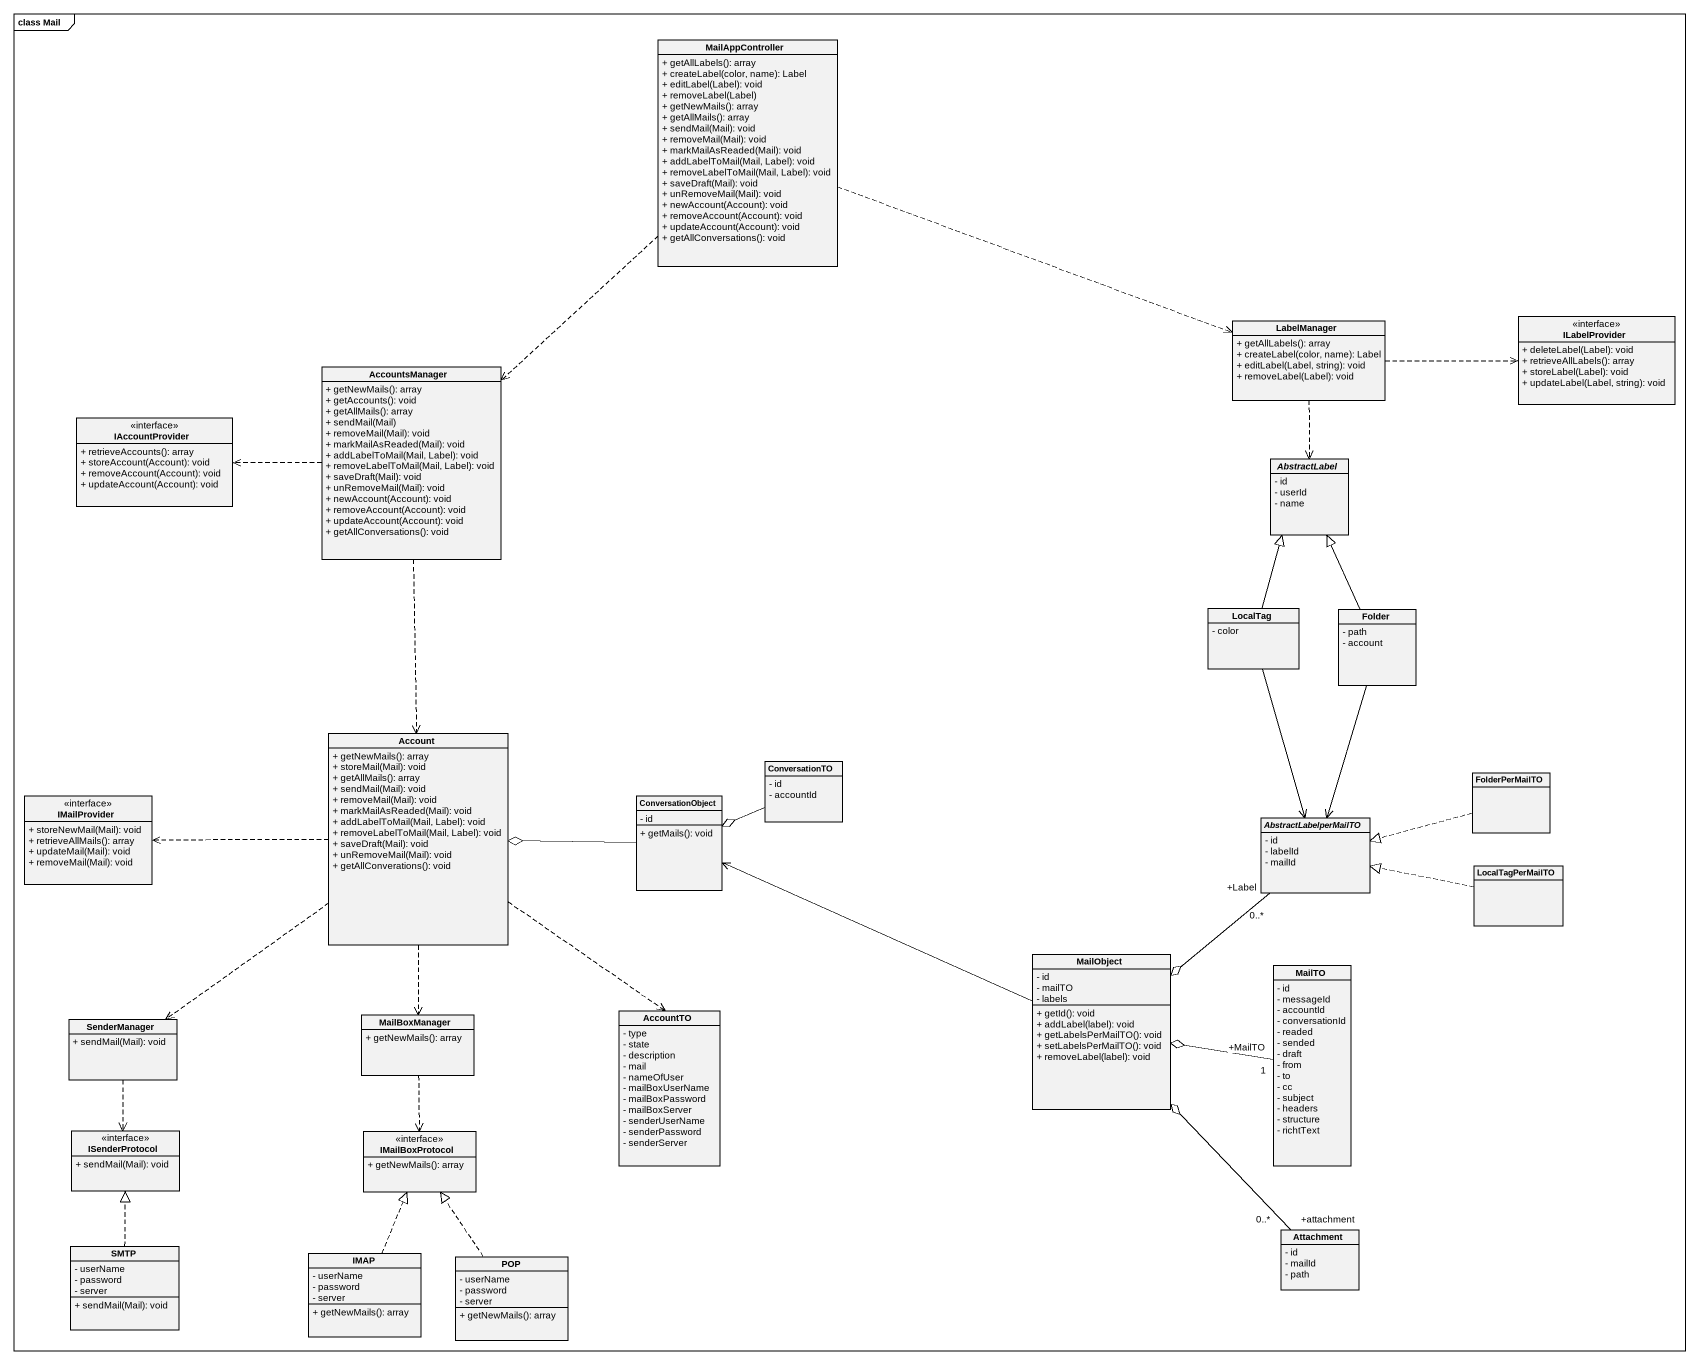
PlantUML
@startuml
mainframe class Mail
hide circle
hide empty members
skinparam classAttributeIconSize 0
class MailAppController {
  + getAllLabels(): array
  + createLabel(color, name): Label
  + editLabel(Label): void
  + removeLabel(Label)
  + getNewMails(): array
  + getAllMails(): array
  + sendMail(Mail): void
  + removeMail(Mail): void
  + markMailAsReaded(Mail): void
  + addLabelToMail(Mail, Label): void
  + removeLabelToMail(Mail, Label): void
  + saveDraft(Mail): void
  + unRemoveMail(Mail): void
  + newAccount(Account): void
  + removeAccount(Account): void
  + updateAccount(Account): void
  + getAllConversations(): void
}
class LabelManager {
  + getAllLabels(): array
  + createLabel(color, name): Label
  + editLabel(Label, string): void
  + removeLabel(Label): void
}
class ILabelProvider <<interface>> {
  + deleteLabel(Label): void
  + retrieveAllLabels(): array
  + storeLabel(Label): void
  + updateLabel(Label, string): void
}
class AccountsManager {
  + getNewMails(): array
  + getAccounts(): void
  + getAllMails(): array
  + sendMail(Mail)
  + removeMail(Mail): void
  + markMailAsReaded(Mail): void
  + addLabelToMail(Mail, Label): void
  + removeLabelToMail(Mail, Label): void
  + saveDraft(Mail): void
  + unRemoveMail(Mail): void
  + newAccount(Account): void
  + removeAccount(Account): void
  + updateAccount(Account): void
  + getAllConversations(): void
}
class IAccountProvider <<interface>> {
  + retrieveAccounts(): array
  + storeAccount(Account): void
  + removeAccount(Account): void
  + updateAccount(Account): void
}
abstract class AbstractLabel {
  - id
  - userId
  - name
}
class LocalTag {
  - color
}
class "Folder" as Folder_ {
  - path
  - account
}
class Account {
  + getNewMails(): array
  + storeMail(Mail): void
  + getAllMails(): array
  + sendMail(Mail): void
  + removeMail(Mail): void
  + markMailAsReaded(Mail): void
  + addLabelToMail(Mail, Label): void
  + removeLabelToMail(Mail, Label): void
  + saveDraft(Mail): void
  + unRemoveMail(Mail): void
  + getAllConverations(): void
}
class IMailProvider <<interface>> {
  + storeNewMail(Mail): void
  + retrieveAllMails(): array
  + updateMail(Mail): void
  + removeMail(Mail): void
}
class ConversationObject {
  - id
  + getMails(): void
}
class ConversationTO {
  - id
  - accountId
}
class FolderPerMailTO
abstract class AbstractLabelperMailTO {
  - id
  - labelId
  - mailId
}
class LocalTagPerMailTO
class MailObject {
  - id
  - mailTO
  - labels
  + getId(): void
  + addLabel(label): void
  + getLabelsPerMailTO(): void
  + setLabelsPerMailTO(): void
  + removeLabel(label): void
}
class MailTO {
  - id
  - messageId
  - accountId
  - conversationId
  - readed
  - sended
  - draft
  - from
  - to
  - cc
  - subject
  - headers
  - structure
  - richtText
}
class SenderManager {
  + sendMail(Mail): void
}
class MailBoxManager {
  + getNewMails(): array
}
class AccountTO {
  - type
  - state
  - description
  - mail
  - nameOfUser
  - mailBoxUserName
  - mailBoxPassword
  - mailBoxServer
  - senderUserName
  - senderPassword
  - senderServer
}
class ISenderProtocol <<interface>> {
  + sendMail(Mail): void
}
class IMailBoxProtocol <<interface>> {
  + getNewMails(): array
}
class SMTP {
  - userName
  - password
  - server
  + sendMail(Mail): void
}
class IMAP {
  - userName
  - password
  - server
  + getNewMails(): array
}
class POP {
  - userName
  - password
  - server
  + getNewMails(): array
}
class Attachment {
  - id
  - mailId
  - path
}
MailAppController .right.> LabelManager
MailAppController ..> AccountsManager
LabelManager .right.> ILabelProvider
LabelManager ..> AbstractLabel
AccountsManager .left.> IAccountProvider
AccountsManager ..> Account
LocalTag -up-|> AbstractLabel
LocalTag --> AbstractLabelperMailTO
Folder_ -up-|> AbstractLabel
Folder_ --> AbstractLabelperMailTO
Account .left.> IMailProvider
Account ..> SenderManager
Account ..> MailBoxManager
Account ..> AccountTO
ConversationObject -left-o Account
ConversationTO -left-o ConversationObject
FolderPerMailTO .left.|> AbstractLabelperMailTO
AbstractLabelperMailTO "+Label\n0..*" --o MailObject
LocalTagPerMailTO .left.|> AbstractLabelperMailTO
MailObject -left-> ConversationObject
MailTO "+MailTO\n1" -left-o MailObject
SenderManager ..> ISenderProtocol
MailBoxManager ..> IMailBoxProtocol
SMTP .up.|> ISenderProtocol
IMAP .up.|> IMailBoxProtocol
POP .up.|> IMailBoxProtocol
Attachment "+attachment\n0..*" -up-o MailObject
@enduml
